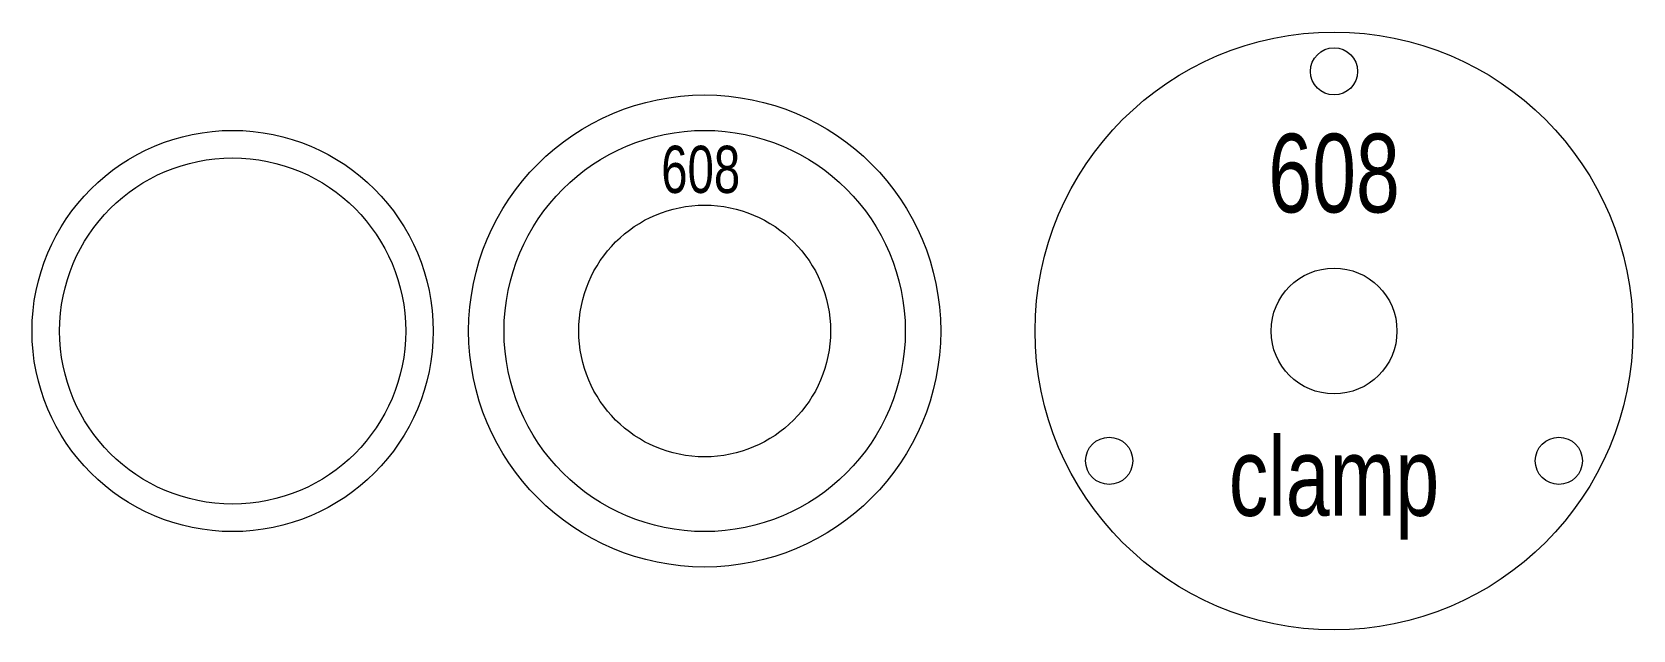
# Model space of a CAD drawing. Header units: millimetres. Extents: x 7 to 109, y 1 to 39.
import ezdxf

# ---------------------------------------------------------------- set-up
doc = ezdxf.new("R2010")
doc.units = ezdxf.units.MM
doc.layers.add('cut', color=7, linetype='CONTINUOUS', lineweight=0, true_color=0x000000)
doc.layers.add('etch', color=4, linetype='CONTINUOUS', lineweight=0, true_color=0x00ffff)
doc.styles.get("Standard").update_dxf_attribs({"font": 'txt', "width": 0.75})

msp = doc.modelspace()

# ---------------------------------------------------------------- linework, layer by layer
at = {"layer": 'cut'}
for centre, radius in [((90, 20), 19), ((90, 36.5), 1.5), ((50, 20), 15), ((20, 20), 12.75), ((20, 20), 11), ((50, 20), 8), ((90, 20), 4), ((75.71, 11.75), 1.5), ((104.29, 11.75), 1.5)]:
    msp.add_circle(centre, radius, dxfattribs=at)
at = {"layer": 'etch'}
msp.add_circle((50, 20), 12.75, dxfattribs=at)

# ---------------------------------------------------------------- texts
at = {"layer": 'etch', "width": 100, "attachment_point": 5}
for s, insert, char_height in [('608', (90, 30), 5), ('608', (49.75, 30.25), 3), ('clamp', (90, 10), 5)]:
    msp.add_mtext(s, dxfattribs=dict(at, insert=insert, char_height=char_height))

doc.saveas('drawing.dxf')
